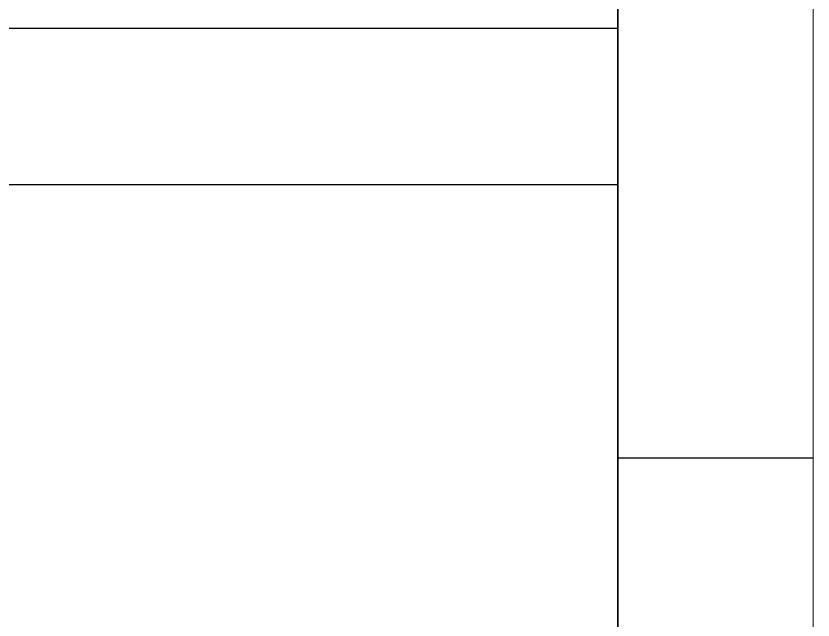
# Model space of a CAD drawing. Header units: millimetres. Extents: x 9457918 to 13593166, y 4220846 to 4815071.
# Drawn here: x 13564298 to 13593166, y 4264504 to 4286364 of the extents above; entities that cross this region are included whole.
import ezdxf

# ---------------------------------------------------------------- set-up
doc = ezdxf.new("R2010")
doc.units = ezdxf.units.MM
doc.layers.add('TEG BORDER', color=7, linetype='Continuous')

# ---------------------------------------------------------------- blocks, each defined once
blk = doc.blocks.new('TEG BORDER A2')
for p, q in [((589, 5), (589, 116)), ((594, 35), (589, 35))]:
    blk.add_line(p, q)
at = {"color": 5, "lineweight": 15}
blk.add_lwpolyline([(0, 420), (594, 420), (594, 0), (0, 0)], close=True, dxfattribs=at)
blk.add_lwpolyline([(5, 415), (589, 415), (589, 5), (5, 5)], close=True)
at = {"layer": 'TEG BORDER'}
for p, q in [((489, 46), (589, 46)), ((489, 42), (589, 42))]:
    blk.add_line(p, q, dxfattribs=at)

msp = doc.modelspace()

# ---------------------------------------------------------------- block references
at = {"xscale": 1414.822142748791, "yscale": 1414.822142748791, "zscale": 1414.822142748791}
msp.add_blockref('TEG BORDER A2', (12752761, 4220846), dxfattribs=at)

doc.saveas('drawing.dxf')
